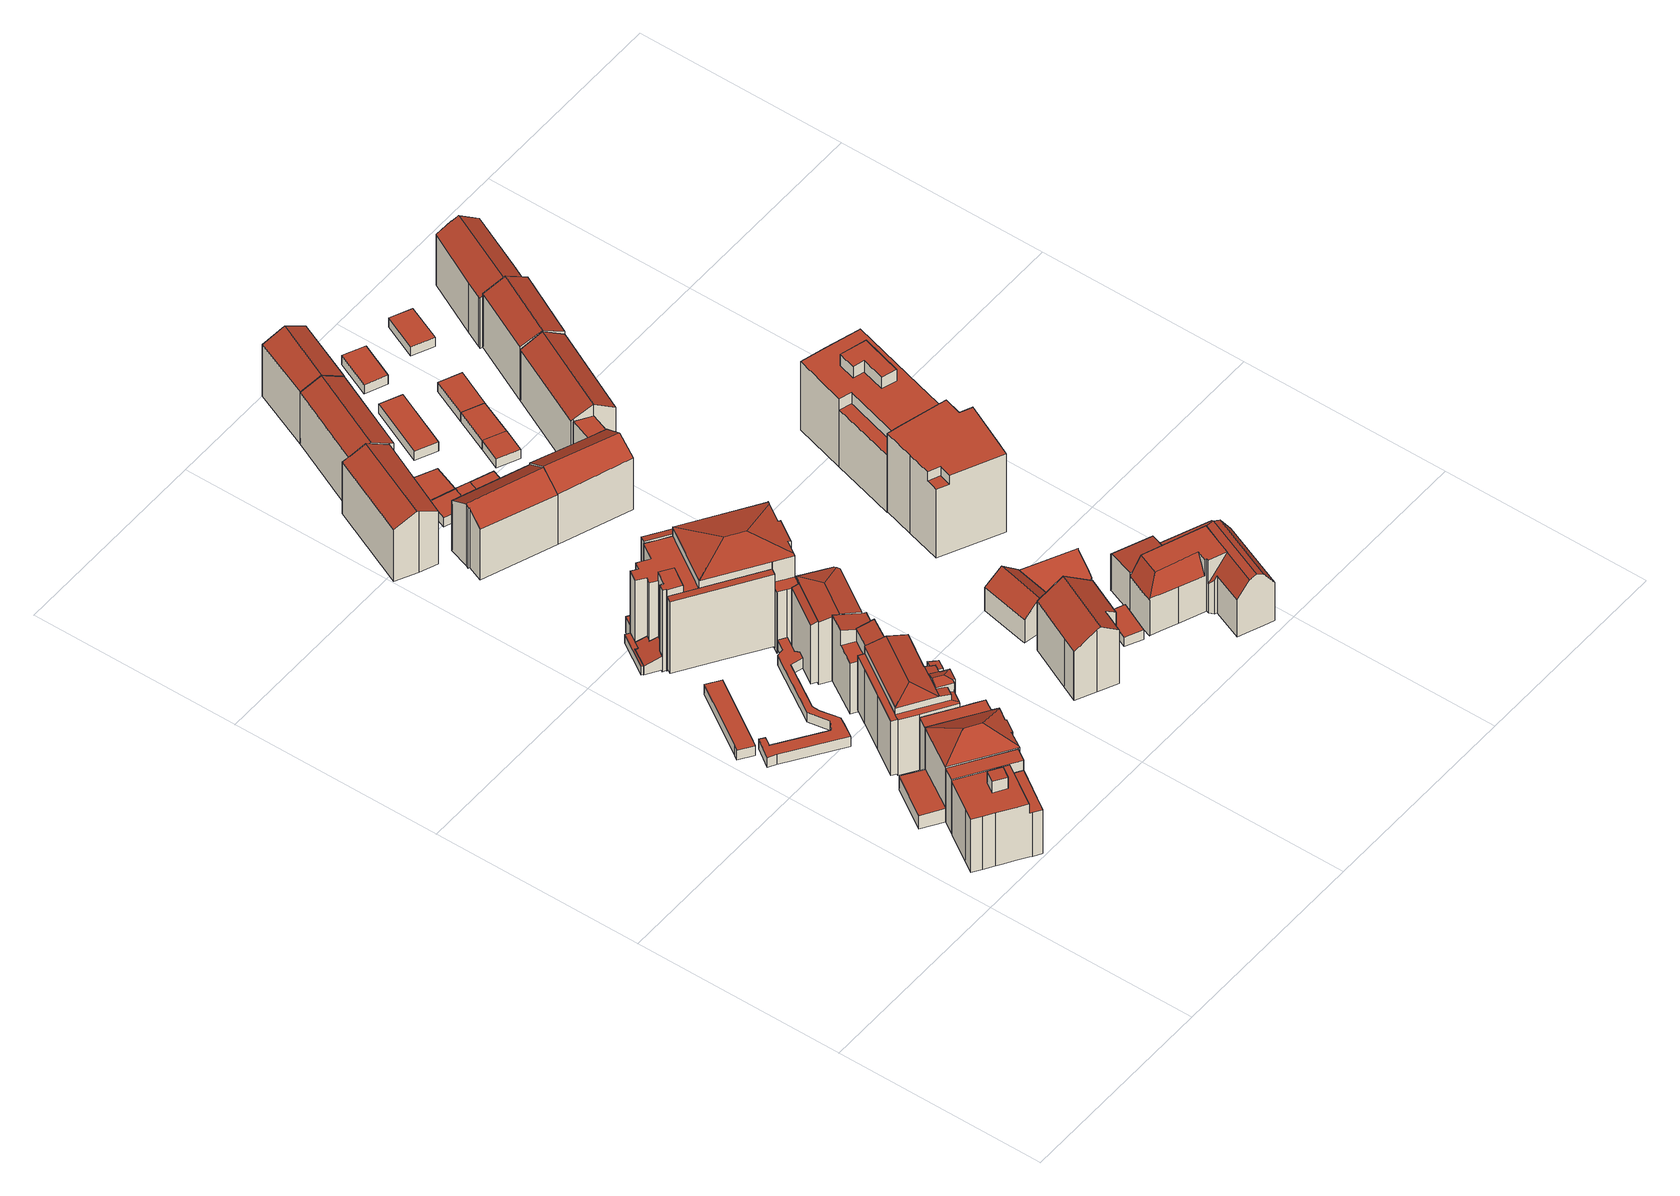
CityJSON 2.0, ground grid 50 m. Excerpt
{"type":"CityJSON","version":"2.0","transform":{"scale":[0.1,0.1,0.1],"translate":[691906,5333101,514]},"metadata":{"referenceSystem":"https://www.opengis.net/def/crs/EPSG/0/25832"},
"CityObjects":{
"building1":{"type":"Building","attributes":{"Gemeindeschluessel":"09162000","HoeheDach":"533.476","HoeheGrund":"515.070","Methode":"2000","NiedrigsteTraufeDesGebaeudes":"527.720","Geometrietyp2DReferenz":"3000","function":"31001_1000","roofType":"1000","measuredHeight":18.41,"storeysAboveGround":5},"geometry":[{"type":"MultiSurface","lod":"2","boundaries":[[[0,1,2,3]],[[4,5,6,7]],[[8,9,10,11]],[[12,13,14,15]],[[8,11,16,17,18,19,0,3,20,21,22,23,24,25,26,27,28]],[[29,30,31,32]],[[22,33,34,23]],[[11,10,35,16]],[[15,14,30,29]],[[28,36,9,8]],[[2,1,37,38,6,5,39,40,41,34,33,42,43],[32,12,15,29]],[[21,42,33,22]],[[40,39,5,4,36,28,27,26,25,24,41]],[[35,10,9,36,4,7]],[[14,13,31,30]],[[19,18,17,16,35,7,6,38,37,1,0]],[[32,31,13,12]],[[3,2,43,20]],[[23,34,41,24]],[[20,43,42,21]]],"semantics":{"surfaces":[{"type":"WallSurface"},{"type":"GroundSurface"},{"type":"RoofSurface"}],"values":[0,0,0,0,1,0,0,0,0,0,2,0,0,2,2,0,0,0,0,0]}}]},
"building2":{"type":"Building","attributes":{"Gemeindeschluessel":"09162000","HoeheDach":"530.530","HoeheGrund":"515.120","Methode":"2000","NiedrigsteTraufeDesGebaeudes":"530.530","Geometrietyp2DReferenz":"3000","function":"31001_2000","roofType":"1000","measuredHeight":15.41},"geometry":[{"type":"MultiSurface","lod":"2","boundaries":[[[44,45,46,47]],[[28,48,45,44]],[[47,46,49,24]],[[28,24,49,48]],[[28,44,47,24]],[[45,48,49,46]]],"semantics":{"surfaces":[{"type":"RoofSurface"},{"type":"WallSurface"},{"type":"GroundSurface"}],"values":[0,1,1,2,1,1]}}]},
"building3":{"type":"Building","attributes":{"Gemeindeschluessel":"09162000","HoeheDach":"534.230","HoeheGrund":"515.070","Methode":"2000","NiedrigsteTraufeDesGebaeudes":"518.886","Geometrietyp2DReferenz":"3000","function":"31001_1000","roofType":"3200","measuredHeight":19.16,"storeysAboveGround":5},"geometry":[{"type":"MultiSurface","lod":"2","boundaries":[[[50,51,52,53]],[[54,55,56,57]],[[58,59,60,61]],[[48,62,63,64,65,49]],[[66,67,68,69,53,52,70,71]],[[67,72,73,74,75,76,68]],[[62,77,78,79,80,63]],[[81,82,83,58,61,54,57,84,85,48,49,50,53,69,68,76,75,86,87,88]],[[87,89,90,88]],[[81,88,90,91,92,93]],[[49,65,51,50]],[[81,93,94,82]],[[58,83,82,94,95,59]],[[80,79,95,94,93,92,72,67,66]],[[78,56,55,60,59,95,79]],[[61,60,55,54]],[[85,77,62,48]],[[75,74,96,86]],[[85,84,57,56,78,77]],[[65,70,52,51]],[[86,96,89,87]],[[91,90,89,96,74,73]],[[73,72,92,91]],[[65,64,71,70]],[[63,80,66,71,64]]],"semantics":{"surfaces":[{"type":"WallSurface"},{"type":"RoofSurface"},{"type":"GroundSurface"}],"values":[0,0,0,0,0,0,1,2,0,0,0,0,0,1,1,0,0,0,0,1,0,1,0,0,1]}}]},
"building4":{"type":"Building","attributes":{"Gemeindeschluessel":"09162000","HoeheDach":"518.092","HoeheGrund":"515.450","Methode":"1000","NiedrigsteTraufeDesGebaeudes":"518.092","Geometrietyp2DReferenz":"3000","function":"51009_1610","roofType":"1000","measuredHeight":2.64},"geometry":[{"type":"MultiSurface","lod":"2","boundaries":[[[97,98,99,100]],[[100,99,101,102]],[[103,104,105,106]],[[107,108,98,97]],[[97,100,102,103,106,107]],[[108,105,104,101,99,98]],[[106,105,108,107]],[[102,101,104,103]]],"semantics":{"surfaces":[{"type":"WallSurface"},{"type":"GroundSurface"},{"type":"RoofSurface"}],"values":[0,0,0,0,1,2,0,0]}}]},
"building5":{"type":"Building","attributes":{"Gemeindeschluessel":"09162000","HoeheDach":"531.230","HoeheGrund":"515.570","Methode":"2000","NiedrigsteTraufeDesGebaeudes":"531.230","Geometrietyp2DReferenz":"3000","function":"51009_1610","roofType":"1000","measuredHeight":15.66},"geometry":[{"type":"MultiSurface","lod":"2","boundaries":[[[109,110,111,112]],[[111,113,114,112]],[[115,116,117,118]],[[109,116,115,110]],[[113,119,120,114]],[[110,115,118,119,113,111]],[[119,118,117,120]],[[109,112,114,120,117,116]]],"semantics":{"surfaces":[{"type":"WallSurface"},{"type":"RoofSurface"},{"type":"GroundSurface"}],"values":[0,0,0,0,0,1,0,2]}}]},
"building6":{"type":"Building","attributes":{"Gemeindeschluessel":"09162000","HoeheDach":"518.189","HoeheGrund":"515.389","Methode":"1000","NiedrigsteTraufeDesGebaeudes":"518.189","Geometrietyp2DReferenz":"3000","function":"51009_1610","roofType":"1000","measuredHeight":2.8},"geometry":[{"type":"MultiSurface","lod":"2","boundaries":[[[121,122,123,124]],[[124,123,125,126]],[[127,128,129,130]],[[131,132,133,134]],[[135,136,137,138]],[[139,140,141,142]],[[143,144,122,121]],[[140,145,146,147,148,149,150,133,132,125,123,122,144,151,129,128,152,137,136,153,141]],[[154,152,128,127]],[[155,147,146,156]],[[130,129,151,157]],[[134,133,150,158]],[[158,150,149,159]],[[142,141,153,160]],[[161,148,147,155]],[[159,149,148,161]],[[126,125,132,131]],[[156,162,139,142,160,135,138,154,127,130,157,143,121,124,126,131,134,158,159,161,155]],[[138,137,152,154]],[[162,145,140,139]],[[157,151,144,143]],[[160,153,136,135]],[[156,146,145,162]]],"semantics":{"surfaces":[{"type":"WallSurface"},{"type":"RoofSurface"},{"type":"GroundSurface"}],"values":[0,0,0,0,0,0,0,1,0,0,0,0,0,0,0,0,0,2,0,0,0,0,0]}}]},
"building7":{"type":"Building","attributes":{"Gemeindeschluessel":"09162000","HoeheDach":"534.631","HoeheGrund":"515.146","Methode":"2000","NiedrigsteTraufeDesGebaeudes":"531.058","Geometrietyp2DReferenz":"3000","function":"31001_9998","roofType":"3100","measuredHeight":19.48,"storeysAboveGround":5},"geometry":[{"type":"MultiSurface","lod":"2","boundaries":[[[163,164,165,166]],[[167,168,169,170]],[[171,172,86,173,174,175,176]],[[177,170,169,178,179,180]],[[181,182,164,163]],[[183,184,182,181]],[[185,186,183,181,163,166,168,167,187,173,86,75,188,189,190,191,192]],[[191,190,193,194,195]],[[185,192,196,197,198]],[[199,75,86,172]],[[200,201,202,203,204]],[[205,165,164,182,184,206,198,197,207]],[[191,195,196,192]],[[199,172,171,200,204,208]],[[209,202,210,207,197,196,195,194]],[[211,212,201,200]],[[186,206,184,183]],[[209,194,193,213,214]],[[213,189,188,208,204,203,214]],[[202,209,214,203]],[[174,215,170,177]],[[185,198,206,186]],[[187,215,174,173]],[[201,212,210,202]],[[75,199,208,188]],[[168,166,165,205,178,169]],[[171,176,211,200]],[[189,213,193,190]],[[175,216,210,212,211,176]],[[167,170,215,187]],[[210,216,180,179,207]],[[207,179,178,205]],[[175,174,177,180,216]]],"semantics":{"surfaces":[{"type":"WallSurface"},{"type":"RoofSurface"},{"type":"GroundSurface"}],"values":[0,0,0,1,0,0,2,0,0,0,0,1,0,1,1,0,0,1,0,1,1,0,0,1,0,0,1,0,0,0,0,0,1]}}]},
"building8":{"type":"Building","attributes":{"Gemeindeschluessel":"09162000","HoeheDach":"517.482","HoeheGrund":"515.020","Methode":"1000","NiedrigsteTraufeDesGebaeudes":"517.482","Geometrietyp2DReferenz":"3000","function":"51009_1610","roofType":"1000","measuredHeight":2.46},"geometry":[{"type":"MultiSurface","lod":"2","boundaries":[[[217,218,219,220]],[[220,219,221,222]],[[223,224,225,226]],[[224,223,227,228]],[[222,221,226,225]],[[228,227,229,230]],[[225,224,228,230,217,220,222]],[[223,226,221,219,218,229,227]],[[230,229,218,217]]],"semantics":{"surfaces":[{"type":"WallSurface"},{"type":"GroundSurface"},{"type":"RoofSurface"}],"values":[0,0,0,0,0,0,1,2,0]}}]},
"building9":{"type":"Building","attributes":{"Gemeindeschluessel":"09162000","HoeheDach":"519.198","HoeheGrund":"514.940","Methode":"2000","NiedrigsteTraufeDesGebaeudes":"517.329","Geometrietyp2DReferenz":"3000","function":"31001_2000","roofType":"2100","measuredHeight":4.26},"geometry":[{"type":"MultiSurface","lod":"2","boundaries":[[[231,232,233,234]],[[235,236,237,238]],[[239,240,241,242]],[[242,241,232,231]],[[243,244,245,246]],[[234,233,247,248]],[[238,237,244,243]],[[249,250,240,239]],[[248,247,236,235]],[[246,249,239,242,231,234,248,235,238,243]],[[244,237,236,247,233,232,241,240,250,245]],[[246,245,250,249]]],"semantics":{"surfaces":[{"type":"WallSurface"},{"type":"GroundSurface"},{"type":"RoofSurface"}],"values":[0,0,0,0,0,0,0,0,0,1,2,0]}}]},
"building10":{"type":"Building","attributes":{"Gemeindeschluessel":"09162000","HoeheDach":"533.151","HoeheGrund":"515.147","Methode":"2000","NiedrigsteTraufeDesGebaeudes":"532.754","Geometrietyp2DReferenz":"3000","function":"51009_1610","roofType":"1000","measuredHeight":18},"geometry":[{"type":"MultiSurface","lod":"2","boundaries":[[[186,206,251,185]],[[185,251,252,253]],[[185,253,254,255,166,163,181,183,186]],[[253,252,256,254]],[[255,257,165,166]],[[163,164,182,181]],[[181,182,184,183]],[[183,184,206,186]],[[166,165,164,163]],[[206,184,182,164,165,257,256,252,251]],[[254,256,257,255]]],"semantics":{"surfaces":[{"type":"WallSurface"},{"type":"GroundSurface"},{"type":"RoofSurface"}],"values":[0,0,1,0,0,0,0,0,0,2,0]}}]},
"building11":{"type":"Building","attributes":{"Gemeindeschluessel":"09162000","HoeheDach":"519.630","HoeheGrund":"515.040","Methode":"2000","NiedrigsteTraufeDesGebaeudes":"519.630","Geometrietyp2DReferenz":"3000","function":"51009_1610","roofType":"1000","measuredHeight":4.59},"geometry":[{"type":"MultiSurface","lod":"2","boundaries":[[[258,259,260,261]],[[262,263,264,265]],[[265,264,259,258]],[[263,262,266,267]],[[266,262,265,258,261,228]],[[263,267,268,260,259,264]],[[261,260,268,228]],[[228,268,267,266]]],"semantics":{"surfaces":[{"type":"WallSurface"},{"type":"GroundSurface"},{"type":"RoofSurface"}],"values":[0,0,0,0,1,2,0,0]}}]},
"building12":{"type":"Building","attributes":{"Gemeindeschluessel":"09162000","HoeheDach":"535.832","HoeheGrund":"515.100","Methode":"1000","NiedrigsteTraufeDesGebaeudes":"535.689","Geometrietyp2DReferenz":"3000","function":"51009_1610","roofType":"1000","measuredHeight":20.73},"geometry":[{"type":"MultiSurface","lod":"2","boundaries":[[[269,270,271,272,273]],[[274,271,270,275]],[[276,277,274,275,278]],[[278,275,270,269,273,276]],[[276,273,272,277]],[[277,272,271,274]]],"semantics":{"surfaces":[{"type":"RoofSurface"},{"type":"WallSurface"},{"type":"GroundSurface"}],"values":[0,1,2,1,1,1]}}]},
"building13":{"type":"Building","attributes":{"Gemeindeschluessel":"09162000","HoeheDach":"534.503","HoeheGrund":"514.975","Methode":"2000","NiedrigsteTraufeDesGebaeudes":"529.550","Geometrietyp2DReferenz":"3000","function":"31001_9998","roofType":"2100","measuredHeight":19.53,"storeysAboveGround":3},"geometry":[{"type":"MultiSurface","lod":"2","boundaries":[[[279,280,281,282,283,193]],[[284,285,283,282]],[[286,279,193,287,288,289]],[[279,286,290,291,292,293,280]],[[290,294,295,291]],[[284,282,281,296,297,298]],[[193,283,285,287]],[[292,297,296,293]],[[292,291,295,299,298,297]],[[293,296,281,280]],[[294,289,288,300,299,295]],[[288,287,285,284,300]],[[300,284,298,299]],[[286,289,294,290]]],"semantics":{"surfaces":[{"type":"WallSurface"},{"type":"GroundSurface"},{"type":"RoofSurface"}],"values":[0,0,0,1,0,2,2,0,0,0,2,0,0,0]}}]},
"building14":{"type":"Building","attributes":{"Gemeindeschluessel":"09162000","HoeheDach":"532.773","HoeheGrund":"515.350","Methode":"1000","NiedrigsteTraufeDesGebaeudes":"532.234","Geometrietyp2DReferenz":"3000","function":"51009_1610","roofType":"2100","measuredHeight":17.42},"geometry":[{"type":"MultiSurface","lod":"2","boundaries":[[[301,302,303,304]],[[304,303,305,306]],[[306,305,307,308]],[[308,307,302,301]],[[302,307,305,303]],[[304,306,308,301]]],"semantics":{"surfaces":[{"type":"WallSurface"},{"type":"RoofSurface"},{"type":"GroundSurface"}],"values":[0,0,0,0,1,2]}}]},
"building15":{"type":"Building","attributes":{"Gemeindeschluessel":"09162000","HoeheDach":"539.780","HoeheGrund":"514.412","Methode":"2000","NiedrigsteTraufeDesGebaeudes":"531.920","Geometrietyp2DReferenz":"3000","function":"31001_9998","roofType":"3200","measuredHeight":25.37,"storeysAboveGround":8},"geometry":[{"type":"MultiSurface","lod":"2","boundaries":[[[309,310,311,312]],[[312,311,313,314]],[[315,316,317,318]],[[318,317,319,320]],[[321,322,323,324]],[[325,326,327,328,329,330]],[[331,332,333,334]],[[335,336,337,338]],[[319,317,316,339,340,341,342,343,344]],[[343,342,345,346,347]],[[348,349,310,309]],[[350,340,339,351]],[[341,340,350,352,353,354,355,356,357]],[[351,339,316,315]],[[358,359,346,345,322,321,360,361,362,363]],[[364,365,366,367]],[[368,369,370,371,372,373]],[[367,366,374,375]],[[376,377,323,322]],[[378,379,380,381,349,348]],[[325,330,336,335]],[[320,319,344,382]],[[376,383,329,328,384,377]],[[385,386,373,372]],[[387,324,323,377,384,388,389,390,391,375,374]],[[345,357,356,383,376,322]],[[392,393,355,354]],[[388,384,328,327]],[[394,395,396,397]],[[398,399,361,360]],[[333,332,362,361,399,400,369,368,373,386]],[[326,325,335,338,392,354,353,352,350,351,315,318,320,382,347,346,359,358,363,331,334,385,372,371,370,379,378,348,309,312,314,401,394,397,402,364,367,375,391,390,389,388,327]],[[363,362,332,331]],[[310,349,381,380,398,360,321,324,387,374,366,365,403,396,395,404,313,311]],[[369,400,380,379,370]],[[401,404,395,394]],[[403,365,364,402,397,396]],[[382,344,343,347]],[[314,313,404,401]],[[356,355,393,337,336,330,329,383]],[[334,333,386,385]],[[341,357,345,342]],[[338,337,393,392]],[[380,400,399,398]]],"semantics":{"surfaces":[{"type":"WallSurface"},{"type":"RoofSurface"},{"type":"GroundSurface"}],"values":[0,0,0,0,0,0,0,0,1,0,0,0,0,0,0,0,0,0,1,0,0,0,1,0,0,1,0,0,0,0,1,2,0,1,0,0,0,0,0,1,0,0,0,0]}}]},
"building16":{"type":"Building","attributes":{"Gemeindeschluessel":"09162000","HoeheDach":"533.652","HoeheGrund":"514.920","Methode":"1000","NiedrigsteTraufeDesGebaeudes":"532.650","Geometrietyp2DReferenz":"3000","function":"31001_9998","roofType":"3200","measuredHeight":18.73,"storeysAboveGround":6},"geometry":[{"type":"MultiSurface","lod":"2","boundaries":[[[405,406,407,408]],[[409,410,411,412]],[[413,414,415,416]],[[417,418,419,420]],[[407,410,409,408]],[[415,414,421,422,423]],[[416,424,417,420,405,408,409,412,425,413]],[[418,423,422,410,407,406,419]],[[424,416,415,423,418,417]],[[422,421,411,410]],[[420,419,406,405]],[[421,414,413,425,412,411]]],"semantics":{"surfaces":[{"type":"WallSurface"},{"type":"RoofSurface"},{"type":"GroundSurface"}],"values":[0,0,0,0,0,1,2,1,0,1,0,0]}}]},
"building17":{"type":"Building","attributes":{"Gemeindeschluessel":"09162000","HoeheDach":"531.960","HoeheGrund":"514.427","Methode":"2000","NiedrigsteTraufeDesGebaeudes":"529.187","Geometrietyp2DReferenz":"3000","function":"31001_1000","roofType":"3100","measuredHeight":17.53,"storeysAboveGround":5},"geometry":[{"type":"MultiSurface","lod":"2","boundaries":[[[426,427,428,429,430]],[[431,432,433,434]],[[435,426,430,432,431]],[[436,437,429,428,438]],[[438,428,427,439]],[[430,429,437,433,432]],[[436,438,439,435,431,434]],[[439,427,426,435]],[[434,433,437,436]]],"semantics":{"surfaces":[{"type":"RoofSurface"},{"type":"WallSurface"},{"type":"GroundSurface"}],"values":[0,1,1,1,1,0,2,1,1]}}]},
"building18":{"type":"Building","attributes":{"Gemeindeschluessel":"09162000","HoeheDach":"532.140","HoeheGrund":"514.357","Methode":"2000","NiedrigsteTraufeDesGebaeudes":"528.684","Geometrietyp2DReferenz":"3000","function":"31001_1000","roofType":"3100","measuredHeight":17.78,"storeysAboveGround":5},"geometry":[{"type":"MultiSurface","lod":"2","boundaries":[[[440,441,442,443]],[[444,445,446,447,448]],[[448,447,441,440]],[[449,450,445,444]],[[443,442,451,452]],[[453,454,455,450,449]],[[446,445,450,455]],[[453,449,444,448,440,443,452,456]],[[456,457,454,453]],[[441,447,446,455,454,457,451,442]],[[452,451,457,456]]],"semantics":{"surfaces":[{"type":"WallSurface"},{"type":"RoofSurface"},{"type":"GroundSurface"}],"values":[0,0,0,0,0,0,1,2,0,1,0]}}]},
"building19":{"type":"Building","attributes":{"Gemeindeschluessel":"09162000","HoeheDach":"535.733","HoeheGrund":"514.275","Methode":"1000","NiedrigsteTraufeDesGebaeudes":"535.491","Geometrietyp2DReferenz":"3000","function":"51009_1610","roofType":"1000","measuredHeight":21.46},"geometry":[{"type":"MultiSurface","lod":"2","boundaries":[[[458,459,460,461]],[[462,460,459,463]],[[463,459,458,464]],[[464,458,461,465]],[[465,462,463,464]],[[465,461,460,462]]],"semantics":{"surfaces":[{"type":"RoofSurface"},{"type":"WallSurface"},{"type":"GroundSurface"}],"values":[0,1,1,1,2,1]}}]},
"building20":{"type":"Building","attributes":{"Gemeindeschluessel":"09162000","HoeheDach":"519.008","HoeheGrund":"514.880","Methode":"1000","NiedrigsteTraufeDesGebaeudes":"519.008","Geometrietyp2DReferenz":"3000","function":"51009_1610","roofType":"1000","measuredHeight":4.13},"geometry":[{"type":"MultiSurface","lod":"2","boundaries":[[[466,467,468,469]],[[409,470,471,472]],[[473,474,467,466]],[[475,476,477,478]],[[479,412,480,481,470,409]],[[482,483,484,485]],[[469,468,476,475]],[[486,487,488,489,490,491]],[[492,493,491,490]],[[472,471,474,473]],[[494,495,483,482]],[[478,477,495,494]],[[481,480,487,486,491,493,484,483,495,477,476,468,467,474,471,470]],[[494,482,485,492,490,489,488,412,479,409,472,473,466,469,475,478]],[[485,484,493,492]],[[488,487,480,412]]],"semantics":{"surfaces":[{"type":"WallSurface"},{"type":"RoofSurface"},{"type":"GroundSurface"}],"values":[0,0,0,0,0,0,0,0,0,0,0,0,1,2,0,0]}}]},
"building21":{"type":"Building","attributes":{"Gemeindeschluessel":"09162000","HoeheDach":"516.847","HoeheGrund":"514.319","Methode":"1000","NiedrigsteTraufeDesGebaeudes":"516.847","Geometrietyp2DReferenz":"3000","function":"31001_2000","roofType":"1000","measuredHeight":2.53},"geometry":[{"type":"MultiSurface","lod":"2","boundaries":[[[496,497,498,499]],[[500,501,502,503]],[[499,498,502,501]],[[497,503,502,498]],[[496,500,503,497]],[[500,496,499,501]]],"semantics":{"surfaces":[{"type":"WallSurface"},{"type":"RoofSurface"},{"type":"GroundSurface"}],"values":[0,0,0,1,0,2]}}]},
"building22":{"type":"Building","attributes":{"Gemeindeschluessel":"09162000","HoeheDach":"516.880","HoeheGrund":"514.304","Methode":"1000","NiedrigsteTraufeDesGebaeudes":"516.880","Geometrietyp2DReferenz":"3000","function":"31001_2000","roofType":"1000","measuredHeight":2.58},"geometry":[{"type":"MultiSurface","lod":"2","boundaries":[[[500,504,505,506]],[[506,505,507,508]],[[504,500,501,509]],[[509,501,508,507]],[[509,507,505,504]],[[500,506,508,501]]],"semantics":{"surfaces":[{"type":"WallSurface"},{"type":"RoofSurface"},{"type":"GroundSurface"}],"values":[0,1,2,0,0,0]}}]},
"building23":{"type":"Building","attributes":{"Gemeindeschluessel":"09162000","HoeheDach":"516.873","HoeheGrund":"514.280","Methode":"1000","NiedrigsteTraufeDesGebaeudes":"516.873","Geometrietyp2DReferenz":"3000","function":"51009_1610","roofType":"1000","measuredHeight":2.59},"geometry":[{"type":"MultiSurface","lod":"2","boundaries":[[[510,506,511,512]],[[506,510,513,500]],[[514,512,511,496]],[[496,511,506,500]],[[514,513,510,512]],[[496,500,513,514]]],"semantics":{"surfaces":[{"type":"RoofSurface"},{"type":"WallSurface"},{"type":"GroundSurface"}],"values":[0,1,1,1,1,2]}}]},
"building24":{"type":"Building","attributes":{"Gemeindeschluessel":"09162000","HoeheDach":"531.810","HoeheGrund":"514.434","Methode":"2000","NiedrigsteTraufeDesGebaeudes":"529.022","Geometrietyp2DReferenz":"3000","function":"31001_1000","roofType":"3100","measuredHeight":17.38,"storeysAboveGround":5},"geometry":[{"type":"MultiSurface","lod":"2","boundaries":[[[436,515,516,517]],[[517,516,518,519,520]],[[517,520,521,438,436]],[[522,523,519,518,524]],[[438,522,524,515,436]],[[520,519,523,521]],[[521,523,522,438]],[[524,518,516,515]]],"semantics":{"surfaces":[{"type":"WallSurface"},{"type":"GroundSurface"},{"type":"RoofSurface"}],"values":[0,0,1,2,0,0,0,2]}}]},
"building25":{"type":"Building","attributes":{"Gemeindeschluessel":"09162000","HoeheDach":"533.140","HoeheGrund":"514.900","Methode":"2000","NiedrigsteTraufeDesGebaeudes":"528.472","Geometrietyp2DReferenz":"3000","function":"31001_1000","roofType":"3100","measuredHeight":18.24,"storeysAboveGround":5},"geometry":[{"type":"MultiSurface","lod":"2","boundaries":[[[525,526,527,528,529,530,531,532]],[[533,534,525,532,535,536,537]],[[538,533,537,539]],[[540,541,542,543]],[[544,545,546,547]],[[539,537,536,548]],[[549,535,532,531]],[[528,527,550,551]],[[543,542,545,544]],[[551,552,540,543,544,547,553,538,539,548,549,531,530,529,528]],[[546,545,542,541,554,550,527,526,525,534]],[[553,547,546,534,533,538]],[[548,536,535,549]],[[552,551,550,554,541,540]]],"semantics":{"surfaces":[{"type":"WallSurface"},{"type":"RoofSurface"},{"type":"GroundSurface"}],"values":[0,1,0,0,0,0,0,0,0,2,1,0,0,0]}}]},
"building26":{"type":"Building","attributes":{"Gemeindeschluessel":"09162000","HoeheDach":"516.905","HoeheGrund":"514.280","Methode":"1000","NiedrigsteTraufeDesGebaeudes":"516.905","Geometrietyp2DReferenz":"3000","function":"31001_2000","roofType":"1000","measuredHeight":2.62},"geometry":[{"type":"MultiSurface","lod":"2","boundaries":[[[555,514,513,556]],[[514,555,557,512]],[[556,513,510,558]],[[512,557,558,510]],[[512,510,513,514]],[[556,558,557,555]]],"semantics":{"surfaces":[{"type":"GroundSurface"},{"type":"WallSurface"},{"type":"RoofSurface"}],"values":[0,1,1,2,1,1]}}]},
"building27":{"type":"Building","attributes":{"Gemeindeschluessel":"09162000","HoeheDach":"532.190","HoeheGrund":"514.358","Methode":"2000","NiedrigsteTraufeDesGebaeudes":"528.823","Geometrietyp2DReferenz":"3000","function":"31001_1000","roofType":"3100","measuredHeight":17.83,"storeysAboveGround":5},"geometry":[{"type":"MultiSurface","lod":"2","boundaries":[[[559,560,561,562]],[[562,561,563,564,565]],[[448,444,559,562,565,566,440]],[[563,561,560,567,568]],[[444,567,560,559]],[[448,569,568,567,444]],[[570,564,563,568,569,571]],[[440,571,569,448]],[[566,570,571,440]],[[565,564,570,566]]],"semantics":{"surfaces":[{"type":"WallSurface"},{"type":"GroundSurface"},{"type":"RoofSurface"}],"values":[0,0,1,2,0,0,2,0,0,0]}}]},
"building28":{"type":"Building","attributes":{"Gemeindeschluessel":"09162000","HoeheDach":"524.989","HoeheGrund":"514.850","Methode":"1000","NiedrigsteTraufeDesGebaeudes":"521.482","Geometrietyp2DReferenz":"3000","function":"31001_9998","roofType":"3100","measuredHeight":10.14,"storeysAboveGround":2},"geometry":[{"type":"MultiSurface","lod":"2","boundaries":[[[572,573,574,575]],[[576,577,578,579,580,581]],[[582,583,578,577,576]],[[572,575,584,585,586,581,580,579,587,588]],[[588,589,573,572]],[[590,591,574,573,589,583,582]],[[583,587,579,578]],[[586,585,590,582,576,581]],[[584,575,574,591,590,585]],[[587,583,589,588]]],"semantics":{"surfaces":[{"type":"WallSurface"},{"type":"RoofSurface"},{"type":"GroundSurface"}],"values":[0,0,1,2,0,1,0,0,0,0]}}]},
"building29":{"type":"Building","attributes":{"Gemeindeschluessel":"09162000","HoeheDach":"517.688","HoeheGrund":"514.990","Methode":"1000","NiedrigsteTraufeDesGebaeudes":"517.688","Geometrietyp2DReferenz":"3000","function":"51009_1610","roofType":"1000","measuredHeight":2.7},"geometry":[{"type":"MultiSurface","lod":"2","boundaries":[[[592,593,594,595]],[[596,597,594,593]],[[598,597,596,599]],[[595,594,597,598]],[[599,596,593,592]],[[592,595,598,599]]],"semantics":{"surfaces":[{"type":"WallSurface"},{"type":"RoofSurface"},{"type":"GroundSurface"}],"values":[0,1,0,0,0,2]}}]},
"building30":{"type":"Building","attributes":{"Gemeindeschluessel":"09162000","HoeheDach":"531.923","HoeheGrund":"514.384","Methode":"2000","NiedrigsteTraufeDesGebaeudes":"529.214","Geometrietyp2DReferenz":"3000","function":"31001_1000","roofType":"3100","measuredHeight":17.54,"storeysAboveGround":5},"geometry":[{"type":"MultiSurface","lod":"2","boundaries":[[[517,600,601,602]],[[602,601,603,604,605]],[[520,606,607,600,517]],[[608,609,606,520]],[[607,603,601,600]],[[602,605,608,520,517]],[[605,604,609,608]],[[606,609,604,603,607]]],"semantics":{"surfaces":[{"type":"WallSurface"},{"type":"RoofSurface"},{"type":"GroundSurface"}],"values":[0,0,0,0,1,2,0,1]}}]},
"building31":{"type":"Building","attributes":{"Gemeindeschluessel":"09162000","HoeheDach":"516.918","HoeheGrund":"514.272","Methode":"1000","NiedrigsteTraufeDesGebaeudes":"516.918","Geometrietyp2DReferenz":"3000","function":"31001_2000","roofType":"1000","measuredHeight":2.65},"geometry":[{"type":"MultiSurface","lod":"2","boundaries":[[[610,611,612,613]],[[611,610,614,615]],[[616,615,614,617]],[[616,612,611,615]],[[617,613,612,616]],[[617,614,610,613]]],"semantics":{"surfaces":[{"type":"WallSurface"},{"type":"RoofSurface"},{"type":"GroundSurface"}],"values":[0,1,0,0,2,0]}}]},
"building32":{"type":"Building","attributes":{"Gemeindeschluessel":"09162000","HoeheDach":"516.931","HoeheGrund":"514.282","Methode":"1000","NiedrigsteTraufeDesGebaeudes":"516.931","Geometrietyp2DReferenz":"3000","function":"31001_2000","roofType":"1000","measuredHeight":2.65},"geometry":[{"type":"MultiSurface","lod":"2","boundaries":[[[618,619,620,621]],[[619,618,622,623]],[[624,621,620,625]],[[625,623,622,624]],[[625,620,619,623]],[[622,618,621,624]]],"semantics":{"surfaces":[{"type":"RoofSurface"},{"type":"WallSurface"},{"type":"GroundSurface"}],"values":[0,1,1,2,1,1]}}]},
"building33":{"type":"Building","attributes":{"Gemeindeschluessel":"09162000","HoeheDach":"528.763","HoeheGrund":"514.408","Methode":"1000","NiedrigsteTraufeDesGebaeudes":"528.763","Geometrietyp2DReferenz":"3000","function":"31001_2000","roofType":"1000","measuredHeight":14.36},"geometry":[{"type":"MultiSurface","lod":"2","boundaries":[[[626,559,627,628]],[[629,628,627,630]],[[562,630,627,559]],[[631,626,628,629]],[[626,631,562,559]],[[631,629,630,562]]],"semantics":{"surfaces":[{"type":"WallSurface"},{"type":"RoofSurface"},{"type":"GroundSurface"}],"values":[0,1,0,0,2,0]}}]},
"building34":{"type":"Building","attributes":{"Gemeindeschluessel":"09162000","HoeheDach":"521.188","HoeheGrund":"514.860","Methode":"1000","NiedrigsteTraufeDesGebaeudes":"517.685","Geometrietyp2DReferenz":"3000","function":"31001_2000","roofType":"2100","measuredHeight":6.33},"geometry":[{"type":"MultiSurface","lod":"2","boundaries":[[[632,633,634,635]],[[635,634,636,637]],[[638,639,640,641]],[[642,643,633,632]],[[572,644,645,588]],[[640,639,646,636,634,633,643,645,644]],[[647,646,639,638]],[[641,640,644,572]],[[637,636,646,647]],[[572,588,642,632,635,637,647,638,641]],[[588,645,643,642]]],"semantics":{"surfaces":[{"type":"WallSurface"},{"type":"RoofSurface"},{"type":"GroundSurface"}],"values":[0,0,0,0,0,1,0,0,0,2,0]}}]},
"building35":{"type":"Building","attributes":{"Gemeindeschluessel":"09162000","HoeheDach":"516.932","HoeheGrund":"514.282","Methode":"1000","NiedrigsteTraufeDesGebaeudes":"516.932","Geometrietyp2DReferenz":"3000","function":"31001_2000","roofType":"1000","measuredHeight":2.65},"geometry":[{"type":"MultiSurface","lod":"2","boundaries":[[[648,649,619,623]],[[650,620,619,649]],[[650,649,648,651]],[[625,651,648,623]],[[623,619,620,625]],[[651,625,620,650]]],"semantics":{"surfaces":[{"type":"WallSurface"},{"type":"RoofSurface"},{"type":"GroundSurface"}],"values":[0,1,0,2,0,0]}}]},
"building36":{"type":"Building","attributes":{"Gemeindeschluessel":"09162000","HoeheDach":"530.280","HoeheGrund":"514.906","Methode":"2000","NiedrigsteTraufeDesGebaeudes":"523.265","Geometrietyp2DReferenz":"3000","function":"31001_1000","roofType":"1000","measuredHeight":15.37,"storeysAboveGround":3},"geometry":[{"type":"MultiSurface","lod":"2","boundaries":[[[652,653,654,655]],[[656,657,658,659]],[[660,661,662,663,664,665]],[[666,667,668,655,654,669,660,665,670,671]],[[664,663,662,672,673,674]],[[665,664,675,676,658,657,670]],[[659,658,676,677]],[[678,679,680]],[[676,675,681,682,683,684,677]],[[664,674,681,675]],[[671,670,657,656]],[[685,686,687,688,689,690]],[[680,679,682,681,674,673,672,691,692]],[[693,694,678,680,692,695]],[[696,697,698,694,693,695,685,690]],[[699,683,682,679,678,694,698]],[[695,692,691,687,686,685]],[[691,672,662,661,700,653,652,701,702,703,704,688,687]],[[654,653,700,669]],[[669,700,661,660]],[[655,668,667,666,671,656,659,677,684,683,699,698,697,696,690,689,688,704,703,702,701,652]]],"semantics":{"surfaces":[{"type":"WallSurface"},{"type":"RoofSurface"},{"type":"GroundSurface"}],"values":[0,0,1,0,0,1,0,0,0,0,0,0,1,1,0,0,1,0,1,1,2]}}]},
"building37":{"type":"Building","attributes":{"Gemeindeschluessel":"09162000","HoeheDach":"516.900","HoeheGrund":"514.282","Methode":"1000","NiedrigsteTraufeDesGebaeudes":"516.900","Geometrietyp2DReferenz":"3000","function":"31001_2000","roofType":"1000","measuredHeight":2.62},"geometry":[{"type":"MultiSurface","lod":"2","boundaries":[[[705,650,649,706]],[[707,705,706,708]],[[651,650,705,707]],[[648,649,650,651]],[[648,651,707,708]],[[648,708,706,649]]],"semantics":{"surfaces":[{"type":"RoofSurface"},{"type":"WallSurface"},{"type":"GroundSurface"}],"values":[0,1,1,1,2,1]}}]},
"building38":{"type":"Building","attributes":{"Gemeindeschluessel":"09162000","HoeheDach":"532.032","HoeheGrund":"514.312","Methode":"2000","NiedrigsteTraufeDesGebaeudes":"529.027","Geometrietyp2DReferenz":"3000","function":"31001_1000","roofType":"3100","measuredHeight":17.72,"storeysAboveGround":5},"geometry":[{"type":"MultiSurface","lod":"2","boundaries":[[[709,710,711,712,713]],[[714,712,711,715]],[[709,713,716,717,718,719]],[[719,720,710,709]],[[718,721,720,719]],[[716,714,715,717]],[[713,712,714,716]],[[717,715,721,718]],[[721,715,711,710,720]]],"semantics":{"surfaces":[{"type":"WallSurface"},{"type":"RoofSurface"},{"type":"GroundSurface"}],"values":[0,1,2,0,0,0,0,0,1]}}]},
"building39":{"type":"Building","attributes":{"Gemeindeschluessel":"09162000","HoeheDach":"516.916","HoeheGrund":"514.274","Methode":"1000","NiedrigsteTraufeDesGebaeudes":"516.916","Geometrietyp2DReferenz":"3000","function":"31001_2000","roofType":"1000","measuredHeight":2.64},"geometry":[{"type":"MultiSurface","lod":"2","boundaries":[[[722,723,724,725]],[[726,727,728,729]],[[729,728,724,723]],[[727,726,722,725]],[[727,725,724,728]],[[729,723,722,726]]],"semantics":{"surfaces":[{"type":"WallSurface"},{"type":"RoofSurface"},{"type":"GroundSurface"}],"values":[0,0,1,2,0,0]}}]},
"building40":{"type":"Building","attributes":{"Gemeindeschluessel":"09162000","HoeheDach":"525.968","HoeheGrund":"514.670","Methode":"2000","NiedrigsteTraufeDesGebaeudes":"522.312","Geometrietyp2DReferenz":"3000","function":"31001_9998","roofType":"1000","measuredHeight":11.3,"storeysAboveGround":2},"geometry":[{"type":"MultiSurface","lod":"2","boundaries":[[[730,731,732,733,734]],[[735,736,733,732,737,738,739,740,741]],[[742,743,744,745,746,740,739,738,737]],[[744,743,742,731,730,734,747,748,745]],[[748,749,741,740,746,745]],[[747,736,735,741,749,748]],[[733,736,747,734]],[[737,732,731,742]]],"semantics":{"surfaces":[{"type":"RoofSurface"},{"type":"WallSurface"},{"type":"GroundSurface"}],"values":[0,1,2,1,1,0,1,1]}}]},
"building41":{"type":"Building","attributes":{"Gemeindeschluessel":"09162000","HoeheDach":"537.230","HoeheGrund":"514.870","Methode":"2000","NiedrigsteTraufeDesGebaeudes":"534.630","Geometrietyp2DReferenz":"3000","function":"31001_1000","roofType":"1000","measuredHeight":22.36,"storeysAboveGround":7},"geometry":[{"type":"MultiSurface","lod":"2","boundaries":[[[750,751,752,753]],[[754,755,756,757,758,750,753,759,760]],[[761,762,763,764,752,751,765,766,767,768,769]],[[754,770,771,769,768,755]],[[758,765,751,750]],[[756,767,766,757]],[[757,766,765,758]],[[753,752,764,759]],[[759,764,763,760]],[[772,762,761,773]],[[773,761,769,771]],[[772,773,771,770]],[[760,763,762,772,770,754]],[[755,768,767,756]]],"semantics":{"surfaces":[{"type":"WallSurface"},{"type":"GroundSurface"},{"type":"RoofSurface"}],"values":[0,1,2,0,0,0,0,0,0,0,0,2,0,0]}}]},
"building42":{"type":"Building","attributes":{"Gemeindeschluessel":"09162000","HoeheDach":"516.781","HoeheGrund":"514.115","Methode":"1000","NiedrigsteTraufeDesGebaeudes":"516.781","Geometrietyp2DReferenz":"3000","function":"31001_2000","roofType":"1000","measuredHeight":2.67},"geometry":[{"type":"MultiSurface","lod":"2","boundaries":[[[774,775,776,777]],[[778,776,775,779]],[[780,779,775,774]],[[779,780,781,778]],[[780,774,777,781]],[[781,777,776,778]]],"semantics":{"surfaces":[{"type":"RoofSurface"},{"type":"WallSurface"},{"type":"GroundSurface"}],"values":[0,1,1,2,1,1]}}]},
"building43":{"type":"Building","attributes":{"Gemeindeschluessel":"09162000","HoeheDach":"532.347","HoeheGrund":"514.312","Methode":"1000","NiedrigsteTraufeDesGebaeudes":"529.650","Geometrietyp2DReferenz":"3000","function":"31001_1000","roofType":"3100","measuredHeight":18.04,"storeysAboveGround":5},"geometry":[{"type":"MultiSurface","lod":"2","boundaries":[[[782,783,784,785,786]],[[713,786,785,787]],[[783,788,789,784]],[[782,709,788,783]],[[785,784,789,787]],[[709,782,786,713]],[[713,787,789,788,709]]],"semantics":{"surfaces":[{"type":"WallSurface"},{"type":"RoofSurface"},{"type":"GroundSurface"}],"values":[0,0,1,0,1,2,0]}}]},
"building44":{"type":"Building","attributes":{"Gemeindeschluessel":"09162000","HoeheDach":"537.290","HoeheGrund":"514.549","Methode":"1000","NiedrigsteTraufeDesGebaeudes":"530.850","Geometrietyp2DReferenz":"3000","function":"31001_1000","roofType":"9999","measuredHeight":22.74,"storeysAboveGround":7},"geometry":[{"type":"MultiSurface","lod":"2","boundaries":[[[790,791,792,793,794,795,796,797,798]],[[799,800,801,802]],[[803,804,805,806]],[[795,794,793,807,808,809,810,811,812,813,796],[806,814,799,802,815,803]],[[816,807,793,792]],[[817,818,819,820,821,822]],[[814,823,800,799]],[[815,824,804,803]],[[825,809,808,826]],[[797,796,813,827]],[[828,810,809,825]],[[802,801,824,815]],[[824,801,800,823,805,804]],[[806,805,823,814]],[[827,813,812,819]],[[826,808,807,816]],[[820,819,812,811,829]],[[816,792,791,790,798,822,821,820,829,828,825,826]],[[829,811,810,828]],[[797,827,819,818,817]],[[798,797,817,822]]],"semantics":{"surfaces":[{"type":"WallSurface"},{"type":"RoofSurface"},{"type":"GroundSurface"}],"values":[0,0,0,1,0,0,0,0,0,0,0,0,1,0,0,0,0,2,0,1,0]}}]},
"building45":{"type":"Building","attributes":{"Gemeindeschluessel":"09162000","HoeheDach":"519.524","HoeheGrund":"514.824","Methode":"1000","NiedrigsteTraufeDesGebaeudes":"519.524","Geometrietyp2DReferenz":"3000","function":"31001_1000","roofType":"1000","measuredHeight":4.7,"storeysAboveGround":1},"geometry":[{"type":"MultiSurface","lod":"2","boundaries":[[[830,831,832,833]],[[834,830,833]],[[834,835,831,830]],[[833,832,835,834]],[[832,831,835]]],"semantics":{"surfaces":[{"type":"WallSurface"},{"type":"GroundSurface"},{"type":"RoofSurface"}],"values":[0,1,0,0,2]}}]},
"building46":{"type":"Building","attributes":{"Gemeindeschluessel":"09162000","HoeheDach":"531.926","HoeheGrund":"514.228","Methode":"2000","NiedrigsteTraufeDesGebaeudes":"528.385","Geometrietyp2DReferenz":"3000","function":"31001_1000","roofType":"3100","measuredHeight":17.7,"storeysAboveGround":5},"geometry":[{"type":"MultiSurface","lod":"2","boundaries":[[[836,837,838,839]],[[837,840,841,842,843,844,845,846,847,848,838]],[[839,838,848,849]],[[850,851,852,853,854,855,856,857,842,841]],[[858,850,841,840,859]],[[860,846,845,861]],[[862,843,842,857,863]],[[863,857,856,864]],[[865,852,851,866]],[[864,856,855,867]],[[866,851,850,858]],[[868,854,853,869]],[[869,853,852,865]],[[859,840,837,836]],[[849,848,847,870]],[[871,844,843,862]],[[861,845,844,871]],[[862,863,864,867,868,869,865,866,858,859,836,839,849,870,860,861,871]],[[867,855,854,868]],[[870,847,846,860]]],"semantics":{"surfaces":[{"type":"WallSurface"},{"type":"RoofSurface"},{"type":"GroundSurface"}],"values":[0,1,0,1,0,0,0,0,0,0,0,0,0,0,0,0,0,2,0,0]}}]}
},
"vertices":[
[90,56,11],[90,56,163],[68,70,163],[68,70,11],[213,112,137],[213,112,163],[150,17,163],[150,17,137],[192,28,11],[192,28,137],[174,1,137],[174,1,11],[176,101,163],[176,101,195],[159,76,195],[159,76,163],[156,13,11],[150,17,11],[129,31,11],[101,49,11],[47,84,11],[49,87,11],[65,111,11],[107,175,11],[110,179,11],[164,144,11],[192,126,11],[213,112,11],[238,97,11],[131,94,163],[131,94,195],[148,119,195],[148,119,163],[65,111,163],[107,175,163],[156,13,137],[238,97,137],[101,49,163],[129,31,163],[192,126,163],[164,144,163],[110,179,163],[49,87,163],[47,84,163],
[238,97,165],[256,124,165],[128,207,165],[110,179,165],[256,124,11],[128,207,11],
[80,238,11],[80,238,49],[144,335,49],[144,335,11],[284,158,11],[284,158,169],[280,159,171],[280,159,11],[301,191,11],[301,191,170],[304,189,168],[304,189,11],[256,124,168],[128,207,169],[128,207,168],[128,207,49],[190,305,169],[191,304,169],[191,304,11],[190,305,11],[190,305,49],[190,305,168],[192,305,168],[192,305,162],[211,334,162],[211,334,11],[192,305,11],[258,122,169],[260,125,170],[243,202,202],[208,224,202],[309,228,11],[321,220,11],[320,218,11],[260,125,11],[258,122,11],[282,288,11],[307,272,11],[328,259,11],[307,272,162],[328,259,162],[309,228,162],[309,228,168],[309,228,169],[321,220,169],[320,218,170],[282,288,162],
[12,639,14],[12,639,41],[19,650,41],[19,650,14],[118,800,41],[118,800,14],[150,778,14],[150,778,41],[52,628,41],[52,628,14],[44,617,14],[44,617,41],
[172,360,16],[172,360,172],[160,368,172],[160,368,16],[202,432,172],[202,432,16],[278,521,172],[278,521,16],[265,529,16],[265,529,172],[243,495,172],[243,495,16],
[32,578,14],[32,578,42],[63,623,42],[63,623,14],[74,615,42],[74,615,14],[207,528,14],[207,528,42],[195,508,42],[195,508,14],[62,596,14],[62,596,42],[169,523,42],[169,523,14],[263,694,14],[263,694,42],[198,592,42],[198,592,14],[298,712,14],[298,712,42],[303,701,42],[303,701,14],[50,569,14],[50,569,42],[320,745,42],[303,756,42],[287,732,42],[269,731,42],[179,590,42],[188,540,42],[178,481,42],[197,574,42],[293,686,42],[197,574,14],[287,732,14],[303,756,14],[178,481,14],[188,540,14],[179,590,14],[293,686,14],[269,731,14],[320,745,14],
[317,370,11],[317,370,189],[317,369,189],[317,369,11],[326,346,11],[309,357,11],[309,357,197],[326,346,197],[284,291,172],[282,288,171],[305,323,11],[305,323,199],[301,317,196],[301,317,172],[301,341,204],[310,359,196],[291,372,196],[280,355,204],[324,380,11],[324,380,189],[313,387,11],[313,387,191],[313,388,11],[314,388,11],[309,320,11],[172,360,11],[278,521,11],[312,499,11],[355,472,11],[303,394,11],[312,499,205],[316,497,206],[355,472,193],[303,394,193],[305,393,193],[313,388,191],[211,334,171],[277,306,175],[277,306,190],[256,320,193],[178,370,193],[178,370,175],[310,359,189],[314,388,191],[291,372,193],[172,360,171],[243,385,206],[268,338,193],[289,325,175],[289,325,190],[278,521,193],[180,372,193],[309,320,197],[268,338,196],
[123,967,10],[123,967,35],[117,972,35],[117,972,10],[91,930,35],[91,930,10],[138,1012,35],[138,1012,10],[87,933,10],[87,933,35],[148,1006,35],[148,1006,10],[133,982,35],[133,982,10],
[153,968,9],[153,968,46],[145,956,45],[145,956,9],[141,917,9],[141,917,52],[133,922,48],[133,922,9],[123,967,9],[123,967,36],[133,982,36],[133,982,9],[124,909,9],[124,909,48],[91,930,33],[91,930,9],[160,946,52],[160,946,9],[116,972,9],[116,972,33],
[313,388,192],[319,397,192],[319,397,11],[339,383,11],[326,363,11],[339,383,188],[326,363,188],
[173,1011,10],[173,1011,56],[163,996,56],[163,996,10],[180,1017,10],[180,1017,56],[176,1009,56],[176,1009,10],[162,1028,10],[162,1028,56],[148,1006,56],
[219,827,217],[309,768,217],[317,781,218],[132,902,218],[124,889,217],[317,781,11],[309,768,11],[124,889,11],[132,902,11],[219,827,11],
[312,499,10],[362,581,10],[362,581,181],[339,544,181],[339,544,205],[307,564,190],[307,564,193],[278,521,10],[279,520,193],[279,520,155],[278,521,155],[265,529,10],[251,537,10],[303,621,10],[354,586,10],[265,529,155],[251,537,155],[354,586,183],[303,621,198],[279,582,198],[279,582,155],[307,564,155],
[280,639,14],[280,639,188],[267,647,182],[267,647,14],[328,740,182],[328,740,14],[341,732,188],[341,732,14],
[153,968,4],[153,968,212],[133,982,212],[133,982,4],[148,1006,212],[148,1006,4],[328,740,4],[328,740,179],[320,745,179],[320,745,4],[303,757,179],[303,757,4],[189,865,212],[189,865,238],[276,997,238],[276,997,212],[415,842,4],[441,881,4],[445,887,4],[445,887,238],[441,881,239],[415,842,239],[131,903,4],[131,903,237],[132,904,237],[132,904,4],[413,839,4],[413,839,239],[418,836,238],[418,836,4],[341,732,179],[354,749,179],[357,755,179],[317,781,179],[309,768,179],[302,757,179],[317,781,238],[317,781,4],[309,768,4],[145,956,4],[145,956,212],[354,749,4],[341,732,4],[357,755,4],[361,760,4],[380,789,4],[380,789,239],[361,760,239],[357,755,238],[160,884,4],[189,865,4],[160,884,212],[160,884,237],[132,902,237],[132,902,4],[200,993,4],[200,993,212],[225,1030,212],[225,1030,4],[141,918,237],[141,917,237],[141,917,4],[141,918,4],[133,922,4],[133,922,237],[226,1030,212],[226,1030,4],[299,888,258],[276,996,238],[159,946,4],[160,946,4],[160,946,212],[159,946,212],[302,757,4],[340,861,258],[444,887,238],[124,909,4],[124,909,237],[247,1015,212],[444,887,4],[276,996,4],[276,997,4],[247,1015,4],[385,785,4],[385,785,238],[173,1011,4],[173,1011,212],[175,1009,212],[175,1009,4],[189,927,212],[189,927,237],[160,946,237],[163,996,4],[193,998,4],[193,998,212],[163,996,212],
[280,639,9],[280,639,187],[341,732,187],[341,732,9],[354,749,9],[354,749,187],[419,705,187],[419,705,9],[423,691,9],[423,691,187],[354,586,186],[354,586,9],[303,621,9],[303,621,193],[279,637,187],[279,637,9],[421,698,188],[366,687,197],[316,612,197],[316,612,9],[421,698,9],
[52,1459,178],[94,1442,154],[184,1631,152],[137,1654,180],[49,1461,180],[2,1483,4],[2,1483,152],[90,1677,152],[90,1677,4],[52,1459,4],[104,1670,4],[104,1670,160],[184,1631,4],[94,1442,4],
[279,1284,4],[279,1284,147],[109,1349,148],[109,1349,4],[311,1378,4],[311,1378,148],[296,1332,181],[295,1331,181],[295,1331,4],[139,1442,4],[139,1442,148],[124,1386,175],[124,1386,4],[123,1395,4],[123,1395,181],[123,1396,181],[120,1387,4],[120,1387,175],
[444,887,217],[452,900,215],[234,1043,215],[226,1030,217],[234,1043,3],[452,900,3],[444,887,3],[226,1030,3],
[418,836,9],[418,836,50],[413,839,50],[413,839,9],[354,749,50],[380,789,50],[380,789,9],[385,785,9],[385,785,50],[415,842,9],[415,842,50],[449,820,50],[449,820,9],[388,726,9],[419,705,50],[388,726,50],[434,809,9],[434,809,50],[435,810,50],[435,810,9],[398,742,50],[429,720,50],[429,720,9],[398,742,9],[383,752,9],[383,752,50],[425,816,9],[425,816,50],[439,806,9],[439,806,50],
[241,1473,3],[241,1473,28],[182,1495,28],[182,1495,3],[260,1525,3],[202,1546,3],[202,1546,28],[260,1525,28],
[283,1586,3],[283,1586,29],[260,1525,29],[227,1612,29],[202,1546,29],[227,1612,3],
[292,1513,29],[241,1473,29],[273,1462,29],[292,1513,3],[273,1462,3],
[104,1670,152],[192,1859,152],[192,1859,4],[235,1838,178],[280,1816,151],[280,1816,4],[193,1627,4],[184,1631,156],[193,1627,150],[147,1649,178],
[670,323,191],[725,298,149],[730,296,145],[730,296,9],[725,298,9],[670,323,9],[616,348,9],[616,348,149],[595,184,185],[603,180,191],[567,243,149],[550,207,149],[549,205,149],[595,184,9],[549,205,9],[665,217,9],[665,217,162],[658,201,163],[658,201,9],[641,165,9],[641,165,163],[640,162,163],[640,162,9],[550,207,9],[567,243,9],[688,206,145],[688,206,9],[683,208,9],[603,180,9],[683,208,149],
[326,1442,3],[344,1493,3],[326,1442,29],[344,1493,29],
[437,1327,4],[437,1327,153],[477,1312,153],[477,1312,4],[461,1269,182],[461,1267,181],[461,1267,4],[446,1223,4],[311,1378,153],[296,1334,182],[295,1331,179],[446,1223,152],[279,1284,148],
[707,415,9],[707,415,75],[696,362,75],[696,362,9],[616,379,75],[617,383,75],[640,496,75],[640,496,9],[617,383,9],[616,379,9],[656,371,110],[680,484,110],[664,369,9],[659,370,9],[656,371,9],[680,484,9],[719,472,9],[719,472,75],[659,370,108],[664,369,103],
[726,214,10],[726,214,37],[758,284,37],[758,284,10],[765,195,37],[799,267,37],[799,267,10],[765,195,10],
[192,1859,153],[252,1998,152],[252,1998,4],[299,1978,179],[330,1965,161],[330,1965,4],[280,1816,153],[236,1838,179],[344,1959,4],[344,1959,153],
[292,1651,29],[354,1786,29],[354,1786,3],[292,1651,3],[342,1628,29],[404,1763,29],[404,1763,3],[342,1628,3],
[424,1486,29],[448,1539,29],[398,1562,29],[374,1509,29],[424,1486,3],[448,1539,3],[374,1509,3],[398,1562,3],
[457,1380,4],[437,1327,148],[457,1380,148],[494,1357,148],[477,1312,148],[494,1357,4],
[838,413,9],[838,413,71],[822,376,49],[822,376,9],[815,362,40],[815,362,9],[722,400,9],[722,400,37],[719,408,40],[719,408,9],[839,414,9],[839,414,72],[707,415,41],[719,472,72],[806,360,37],[806,360,9],
[483,1619,3],[483,1619,29],[433,1642,29],[433,1642,3],
[1030,178,9],[1030,178,118],[964,19,118],[964,19,9],[912,123,9],[912,123,115],[906,125,106],[906,125,9],[925,35,163],[991,193,163],[976,199,157],[955,150,157],[944,122,157],[910,41,157],[910,41,9],[925,35,9],[940,29,9],[940,29,157],[883,52,115],[883,52,9],[976,199,158],[955,150,158],[944,122,158],[902,138,93],[901,136,93],[901,136,9],[899,145,112],[899,145,158],[909,168,158],[902,138,158],[903,143,158],[903,143,9],[902,138,9],[780,192,112],[789,214,111],[810,263,111],[810,263,9],[789,214,9],[780,192,9],[834,253,158],[814,204,158],[804,183,115],[842,168,114],[783,192,116],[783,192,9],[804,183,9],[842,168,9],[899,145,9],[1006,187,157],[1006,187,9],[991,193,9],[976,199,9],[834,253,9],
[472,1728,29],[523,1705,29],[472,1728,3],[523,1705,3],
[551,1582,3],[551,1582,150],[594,1559,180],[637,1537,150],[637,1537,3],[537,1335,150],[494,1357,180],[537,1335,3],[494,1357,3],[457,1380,3],[453,1382,3],[453,1382,151],[457,1380,154],
[379,1841,3],[379,1841,29],[417,1925,29],[417,1925,3],[429,1819,3],[467,1902,3],[467,1902,29],[429,1819,29],
[1026,179,92],[1030,178,92],[1051,241,84],[925,293,83],[899,228,92],[910,299,112],[925,293,112],[1051,241,7],[925,293,7],[910,299,7],[836,330,7],[836,330,112],[1030,178,7],[1026,179,7],[899,228,7],[810,263,7],[836,328,7],[899,228,120],[810,263,120],[836,328,112],
[873,735,9],[873,735,232],[901,722,232],[901,722,9],[697,659,9],[720,741,9],[741,814,9],[770,807,9],[885,776,9],[851,618,9],[838,591,9],[733,675,232],[724,646,232],[838,591,232],[851,618,232],[885,776,232],[770,807,232],[741,814,232],[720,741,232],[705,686,232],[697,659,206],[705,686,206],[724,646,206],[733,675,206],
[569,1807,28],[605,1890,28],[556,1913,28],[519,1830,28],[556,1913,1],[605,1890,1],[569,1807,1],[519,1830,1],
[624,1730,3],[624,1730,156],[669,1708,183],[713,1686,157],[713,1686,3],[637,1537,158],[551,1582,157],[594,1559,183],
[795,800,5],[858,783,5],[885,776,5],[885,776,201],[858,783,201],[795,800,201],[770,807,201],[770,807,169],[770,807,5],[892,904,201],[892,904,233],[857,915,233],[857,915,201],[846,978,201],[846,978,233],[858,1019,233],[858,1019,201],[909,862,201],[962,1047,201],[958,1048,201],[880,1071,201],[819,1088,201],[784,965,201],[813,956,201],[920,1001,201],[873,970,201],[909,862,5],[741,814,169],[760,880,169],[784,965,169],[784,965,5],[760,880,5],[741,814,5],[920,1001,233],[873,970,233],[958,1048,5],[962,1047,5],[813,956,169],[880,1071,5],[819,1088,5],
[880,1071,8],[880,1071,55],[936,1099,55],[936,1099,8],[962,1047,8],[962,1047,55],
[624,1730,2],[624,1730,149],[618,1732,145],[618,1732,2],[662,1711,177],[665,1709,179],[748,1884,179],[746,1885,178],[735,1891,170],[735,1892,170],[705,1907,147],[639,1776,145],[620,1738,145],[620,1738,2],[668,1708,177],[713,1686,144],[715,1690,144],[711,1693,147],[709,1694,149],[728,1732,148],[790,1864,149],[777,1870,158],[668,1708,2],[662,1711,2],[705,1907,2],[735,1892,2],[746,1885,2],[777,1870,2],[790,1864,2],[715,1690,2],[713,1686,2],[728,1732,2],[709,1694,2],[711,1693,2],[639,1776,2],[735,1891,2]
]}
